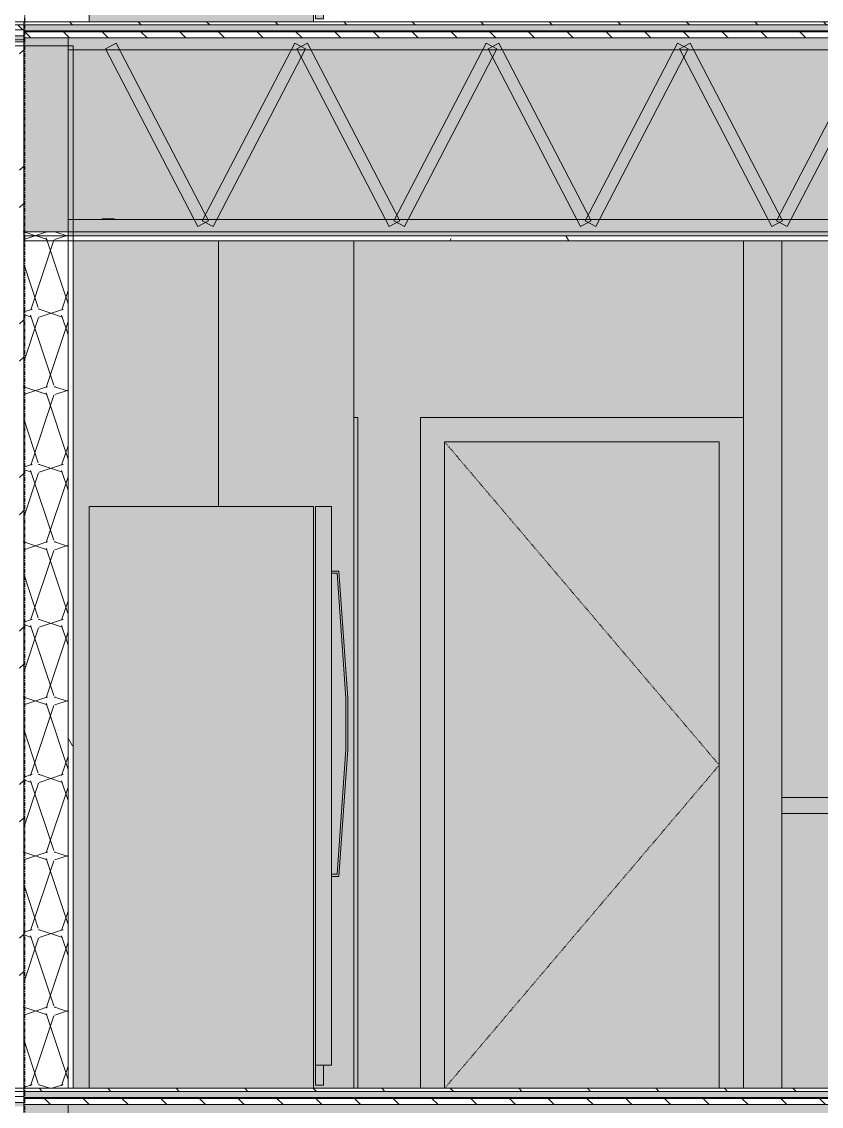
# Model space of a CAD drawing. Header units: inches. Extents: x 1718 to 6958, y -253 to 585.
# Drawn here: x 3480.9 to 3579.9, y 133.8 to 268 of the extents above; entities that cross this region are included whole.
import ezdxf

# ---------------------------------------------------------------- set-up
doc = ezdxf.new("R2010")
doc.units = ezdxf.units.IN
doc.header["$MEASUREMENT"] = 0
for name, pattern in [('Dash 1_16_', [0.125, 0.0625, -0.0625]), ('Grid Line 1_2_', [0.875, 0.5, -0.125, 0.125, -0.125]), ('Grid Line 1_2__2_', [0.875, 0.5, -0.125, 0.125, -0.125])]:
    doc.linetypes.add(name, pattern=pattern)
for name, color, linetype, lineweight in [('0-1', 7, 'Continuous', 5), ('0-2', 250, 'Continuous', 9), ('A-DOOR-1', 41, 'Continuous', 9), ('A-DOOR-2', 250, 'Dash 1_16_', 9), ('A-DOOR-FRAM-1', 41, 'Continuous', 9), ('A-DOOR-FRAM-2', 250, 'Continuous', 9), ('A-FLOR-5', 192, 'Continuous', 5), ('A-FLOR-6', 192, 'Continuous', 9), ('A-FLOR-LEVL-5', 51, 'Grid Line 1_2_', 9), ('A-FLOR-MCUT', 51, 'Continuous', 13), ('A-FLOR-PATT-1', 252, 'Continuous', 9), ('A-WALL-1', 10, 'Continuous', 5), ('A-WALL-2', 50, 'Continuous', 13), ('A-WALL-3', 8, 'Continuous', 5), ('A-WALL-4', 250, 'Continuous', 9), ('A-WALL-5', 7, 'Continuous', 13), ('A-WALL-PATT-1', 252, 'Continuous', 9), ('I-WALL-1', 10, 'Continuous', 5), ('I-WALL-3', 250, 'Continuous', 9), ('Q-CASE-2', 250, 'Continuous', 9), ('Q-CASE-3', 41, 'Continuous', 9), ('Q-SPCQ-1', 253, 'Continuous', 9), ('Q-SPCQ-2', 250, 'Continuous', 9), ('S-BEAM-2', 250, 'Continuous', 9), ('S-GRID-1', 1, 'Grid Line 1_2__2_', 30)]:
    doc.layers.add(name, color=color, linetype=linetype, lineweight=lineweight)
pattern_1 = [(0, (3261.815, 68.768), (30.72, 7.68), [1.267, -21.773, 1.267, -21.773, -122.88]), (0, (3261.815, 68.768), (30.72, 7.68), [-46.08, 1.267, -44.813, 1.267, -21.773, -53.76]), (0, (3261.815, 68.768), (30.72, 7.68), [-115.2, 1.267, -14.093, 1.267, -37.133]), (120, (3273.335, 72.608), (-22.011075, 22.7643), [1.267, -21.773, 1.267, -21.773, -122.88]), (120, (3273.335, 72.608), (-22.011075, 22.7643), [-46.08, 1.267, -44.813, 1.267, -21.773, -53.76]), (120, (3273.335, 72.608), (-22.011075, 22.7643), [-115.2, 1.267, -14.093, 1.267, -37.133]), (240, (3277.175, 87.968), (-8.70892, -30.4443), [1.267, -21.773, 1.267, -21.773, -122.88]), (240, (3277.175, 87.968), (-8.70892, -30.4443), [-46.08, 1.267, -44.813, 1.267, -21.773, -53.76]), (240, (3277.175, 87.968), (-8.70892, -30.4443), [-115.2, 1.267, -14.093, 1.267, -37.133])]
pattern_2 = [(161.57, (3262.295, 69.248), (-3.8399538, -1.54e-05), [0, -27.322, 3.034, 0]), (18.43, (3261.335, 69.248), (-3.8399538, 1.54e-05), [0, -27.322, 3.034, 0]), (108.43, (3262.295, 69.248), (1.919622, -9.6005246), [9.106, -21.25]), (71.57, (3261.335, 69.248), (1.919622, 9.6005246), [9.106, -21.25])]
pattern_3 = [(135, (3261.815, 68.768), (-4.24264, -4.24264), [])]
pattern_4 = [(0, (3261.815, 68.768), (15.36, 3.84), [1.267, -10.253, 1.267, -10.253, -61.44]), (0, (3261.815, 68.768), (15.36, 3.84), [-23.04, 1.267, -21.773, 1.267, -10.253, -26.88]), (0, (3261.815, 68.768), (15.36, 3.84), [-57.6, 1.267, -6.413, 1.267, -17.933]), (120, (3267.575, 70.688), (-11.005538, 11.38215), [1.267, -10.253, 1.267, -10.253, -61.44]), (120, (3267.575, 70.688), (-11.005538, 11.38215), [-23.04, 1.267, -21.773, 1.267, -10.253, -26.88]), (120, (3267.575, 70.688), (-11.005538, 11.38215), [-57.6, 1.267, -6.413, 1.267, -17.933]), (240, (3269.495, 78.368), (-4.354462, -15.22215), [1.267, -10.253, 1.267, -10.253, -61.44]), (240, (3269.495, 78.368), (-4.354462, -15.22215), [-23.04, 1.267, -21.773, 1.267, -10.253, -26.88]), (240, (3269.495, 78.368), (-4.354462, -15.22215), [-57.6, 1.267, -6.413, 1.267, -17.933])]
pattern_5 = [(0, (3261.815, 68.768), (0, 4.798), []), (315, (3261.815, 68.768), (4.798427, 0), [6.786, -6.786]), (45, (3261.815, 68.768), (4.798427, 0), [6.786, -6.786])]

# ---------------------------------------------------------------- blocks, each defined once
blk = doc.blocks.new('SWING - SINGLE - FLUSH - SWING - FLUSH - 2-10 x 6-8 - PRIVACY-V3-BUILDING ELEVATION - COURTYARD - LOOKING WEST')
at = {"layer": 'A-DOOR-1'}
blk.add_hatch(color=256, dxfattribs=at).paths.add_polyline_path([(3535.71, 136), (3567.3, 136), (3567.3, 216), (3533.3, 216), (3533.3, 136)], flags=0)
at = {"layer": 'A-DOOR-FRAM-1'}
blk.add_hatch(color=256, dxfattribs=at).paths.add_polyline_path([(3569.23, 136), (3570.3, 136), (3570.3, 219), (3530.3, 219), (3530.3, 136), (3533.3, 136), (3533.3, 216), (3567.3, 216), (3567.3, 136)], flags=0)
at = {"layer": 'A-DOOR-2'}
for p in [(3533.3, 216), (3533.3, 136)]:
    blk.add_line(p, (3567.3, 176), dxfattribs=at)
at = {"layer": 'A-DOOR-FRAM-2'}
for p, q in [((3530.3, 219), (3530.3, 136)), ((3570.3, 219), (3530.3, 219)), ((3533.3, 136), (3533.3, 216)), ((3533.3, 216), (3567.3, 216)), ((3567.3, 216), (3567.3, 136))]:
    blk.add_line(p, q, dxfattribs=at)
blk = doc.blocks.new('SWING - SINGLE - FLUSH - SWING - FLUSH - 2-10 x 6-8 - PRIVACY-V4-BUILDING ELEVATION - COURTYARD - LOOKING WEST')
at = {"layer": 'A-DOOR-FRAM-1'}
blk.add_hatch(color=256, dxfattribs=at).paths.add_polyline_path([(3522.05, 136), (3522.55, 136), (3522.55, 219), (3522.05, 219), (3522.05, 144.12)], flags=0)
at = {"layer": 'A-DOOR-FRAM-2'}
for p, q in [((3522.05, 219), (3522.55, 219)), ((3522.55, 219), (3522.55, 136))]:
    blk.add_line(p, q, dxfattribs=at)
blk = doc.blocks.new('Refrigerator_-_Side-by-Side_6047 - 36_ X 30_-345559-BUILDING ELEVATION - COURTYARD - LOOKING WEST')
at = {"layer": 'Q-SPCQ-1'}
for points in [[(3517.05, 0), (3517.05, 72), (3489.3, 72), (3489.3, 0), (3505.3, 0)], [(3517.3, 2.87), (3519.3, 2.87), (3519.3, 72), (3517.3, 72), (3517.3, 48.41)], [(3519.3, 26.23), (3520.2, 26.23), (3521.3, 41.95), (3521.29, 48.41), (3520.2, 64), (3519.3, 64), (3519.3, 63.75), (3519.97, 63.75), (3521.05, 48.28), (3521.05, 41.94), (3519.97, 26.48), (3519.3, 26.48)], [(3517.3, 0.37), (3518.3, 0.37), (3518.3, 2.87), (3517.3, 2.87), (3517.3, 0.37)]]:
    blk.add_hatch(color=256, dxfattribs=at).paths.add_polyline_path(points, flags=0)
at = {"layer": 'Q-SPCQ-2'}
for p, q in [((3517.05, 72), (3489.3, 72)), ((3489.3, 72), (3489.3, 0)), ((3517.05, 0), (3517.05, 72)), ((3517.3, 2.87), (3517.3, 72)), ((3517.3, 72), (3519.3, 72)), ((3519.3, 72), (3519.3, 2.87)), ((3520.2, 64), (3519.3, 64)), ((3519.3, 63.75), (3519.97, 63.75)), ((3519.97, 63.75), (3521.05, 48.28)), ((3521.3, 48.29), (3520.2, 64)), ((3521.05, 48.28), (3521.05, 41.95)), ((3521.3, 41.94), (3521.3, 48.29)), ((3521.05, 41.95), (3519.97, 26.48)), ((3520.2, 26.23), (3521.3, 41.94)), ((3519.97, 26.48), (3519.3, 26.48)), ((3519.3, 26.23), (3520.2, 26.23)), ((3518.3, 2.87), (3517.3, 2.87)), ((3517.3, 2.87), (3517.3, 0.37)), ((3517.3, 2.87), (3519.3, 2.87)), ((3518.3, 0.37), (3518.3, 2.87)), ((3517.3, 0.37), (3518.3, 0.37)), ((3489.3, 0), (3517.05, 0))]:
    blk.add_line(p, q, dxfattribs=at)
blk = doc.blocks.new('Casework 14 - Casework 1-3928733-BUILDING ELEVATION - COURTYARD - LOOKING WEST')
at = {"layer": 'Q-CASE-3'}
blk.add_hatch(color=256, dxfattribs=at).paths.add_polyline_path([(3669.78, 170), (3685.3, 170), (3685.3, 172), (3575.05, 172), (3575.05, 170), (3581.42, 170), (3581.42, 170.5), (3605.42, 170.5), (3605.42, 170), (3631.73, 170), (3631.99, 170.08), (3632.3, 170.12), (3632.62, 170.08), (3632.92, 170), (3636.27, 170)], flags=0)
at = {"layer": 'Q-CASE-2'}
for p, q in [((3575.05, 172), (3685.3, 172)), ((3581.42, 170), (3575.05, 170)), ((3631.73, 170), (3610.8, 170)), ((3685.3, 170), (3632.87, 170))]:
    blk.add_line(p, q, dxfattribs=at)
blk = doc.blocks.new('CTR - 1st Phase - Unit Layouts_rvt-1-BUILDING ELEVATION - COURTYARD - LOOKING WEST')
at = {"layer": 'A-WALL-1'}
h = blk.add_hatch(color=256, dxfattribs=at)
h.paths.add_polyline_path([(3518.3, 136), (3522.05, 136), (3522.05, 240.87), (3517.3, 240.87), (3517.3, 208), (3519.3, 208), (3519.3, 200), (3520.2, 200), (3521.3, 184.28), (3521.3, 177.94), (3520.2, 162.23), (3519.3, 162.23), (3519.3, 138.87), (3518.3, 138.87), (3518.3, 136.37), (3517.3, 136.37), (3517.3, 136)], flags=0)
h.paths.add_polyline_path([(3519.97, 162.48), (3521.05, 177.95), (3521.05, 184.29), (3519.97, 199.75), (3519.3, 199.75), (3519.3, 162.48)], flags=0)
at = {"layer": 'A-WALL-2'}
for points in [[(3517.3, 136), (3517.3, 240.87), (3505.3, 240.87), (3505.3, 208), (3517.05, 208), (3517.05, 136)], [(3530.3, 136), (3530.3, 219), (3570.3, 219), (3570.3, 240.87), (3522.05, 240.87), (3522.05, 219), (3522.55, 219), (3522.55, 136)]]:
    blk.add_hatch(color=256, dxfattribs=at).paths.add_polyline_path(points, flags=0)
h = blk.add_hatch(color=256, dxfattribs=at)
h.paths.add_polyline_path([(3581.42, 136), (3584.42, 136), (3584.42, 140), (3581.42, 140), (3581.42, 170), (3575.05, 170), (3575.05, 136)], flags=0)
h.paths.add_polyline_path([(3613.23, 142.22), (3614.3, 142.22), (3614.3, 157.27), (3613.37, 144.12)], flags=0)
h.paths.add_polyline_path([(3612.89, 137.37), (3614.3, 137.37), (3614.3, 141.22), (3613.23, 141.22), (3613.23, 142.22), (3613.16, 141.22)], flags=0)
h.paths.add_polyline_path([(3611.89, 137.37), (3612.79, 150.11), (3612.79, 151.22), (3612.87, 151.22), (3613.59, 161.4), (3613.51, 161.46), (3613.23, 161.79), (3613.04, 162.18), (3612.94, 162.6), (3612.97, 163.16), (3613.04, 163.46), (3613.3, 163.98), (3613.69, 164.42), (3614.3, 164.81), (3614.3, 170), (3610.8, 170), (3610.8, 137.37), (3611.79, 137.37)], flags=0)
h.paths.add_polyline_path([(3584.42, 172), (3614.3, 172), (3614.3, 240.87), (3575.05, 240.87), (3575.05, 172), (3582.42, 172)], flags=0)
at = {"layer": 'A-WALL-3'}
blk.add_hatch(color=256, dxfattribs=at).paths.add_polyline_path([(3570.3, 136), (3575.05, 136), (3575.05, 240.87), (3570.3, 240.87), (3570.3, 144.12)], flags=0)
at = {"layer": 'A-WALL-4'}
for p, q in [((3522.05, 240.87), (3522.05, 136)), ((3570.3, 136), (3570.3, 240.87)), ((3575.05, 240.87), (3575.05, 136))]:
    blk.add_line(p, q, dxfattribs=at)
at = {"layer": '0-2'}
for name, p in [('Refrigerator_-_Side-by-Side_6047 - 36_ X 30_-345559-BUILDING ELEVATION - COURTYARD - LOOKING WEST', (0, 268)), ('SWING - SINGLE - FLUSH - SWING - FLUSH - 2-10 x 6-8 - PRIVACY-V4-BUILDING ELEVATION - COURTYARD - LOOKING WEST', (0, 0)), ('SWING - SINGLE - FLUSH - SWING - FLUSH - 2-10 x 6-8 - PRIVACY-V3-BUILDING ELEVATION - COURTYARD - LOOKING WEST', (0, 0)), ('Refrigerator_-_Side-by-Side_6047 - 36_ X 30_-345559-BUILDING ELEVATION - COURTYARD - LOOKING WEST', (0, 136)), ('Casework 14 - Casework 1-3928733-BUILDING ELEVATION - COURTYARD - LOOKING WEST', (0, 0))]:
    blk.add_blockref(name, p, dxfattribs=at)
blk = doc.blocks.new('CTR - 1st Phase - Common Walls_rvt-1-BUILDING ELEVATION - COURTYARD - LOOKING WEST')
at = {"layer": 'A-WALL-PATT-1'}
h = blk.add_hatch(dxfattribs=at)
h.set_pattern_fill('FP_29', color=256, style=0, pattern_type=2)
h.set_pattern_definition([(45, (3261.815, 68.768), (-9.5035, 9.5035), []), (45, (3261.815, 83.168), (-9.5035, 9.5035), [])])
h.paths.add_polyline_path([(3481.17, 136), (3481.17, 265), (3480.67, 265), (3480.67, 136)], flags=0)
h = blk.add_hatch(dxfattribs=at)
h.set_pattern_fill('FP_1', color=256, style=0, pattern_type=2)
h.set_pattern_definition(pattern_2)
h.paths.add_polyline_path([(3486.67, 136), (3486.67, 242), (3481.17, 242), (3481.17, 136), (3485.44, 136)], flags=0)
h = blk.add_hatch(dxfattribs=at)
h.set_pattern_fill('FP_5', color=256, style=0, pattern_type=2)
h.set_pattern_definition(pattern_1)
h.paths.add_polyline_path([(3487.3, 136), (3487.3, 240.87), (3486.67, 240.87), (3486.67, 136)], flags=0)
at = {"layer": 'I-WALL-1'}
blk.add_hatch(color=256, dxfattribs=at).paths.add_polyline_path([(3489.3, 136), (3489.3, 208), (3505.3, 208), (3505.3, 240.87), (3487.3, 240.87), (3487.3, 136)], flags=0)
at = {"layer": 'A-WALL-5'}
for p, q in [((3481.17, 136), (3481.17, 265)), ((3486.67, 136), (3486.67, 265))]:
    blk.add_line(p, q, dxfattribs=at)
at = {"layer": 'I-WALL-3'}
for p, q in [((3487.3, 265), (3480.05, 265)), ((3487.3, 136), (3487.3, 265)), ((3505.3, 208), (3505.3, 240.87)), ((3480.05, 136), (3487.3, 136))]:
    blk.add_line(p, q, dxfattribs=at)
blk = doc.blocks.new('TRUSS - 24_-2435410-BUILDING ELEVATION - COURTYARD - LOOKING WEST')
at = {"layer": 'S-BEAM-2'}
for p, q in [((3486.67, 134), (3486.67, 132.5)), ((3852.47, 134), (3486.67, 134))]:
    blk.add_line(p, q, dxfattribs=at)
blk = doc.blocks.new('TRUSS - 24_-V27-BUILDING ELEVATION - COURTYARD - LOOKING WEST')
at = {"layer": 'S-BEAM-2'}
for p, q in [((3852.47, 266), (3486.67, 266)), ((3486.67, 266), (3486.67, 264.5)), ((3486.67, 264.5), (3852.47, 264.5)), ((3492.62, 265.35), (3491.29, 264.65)), ((3491.29, 264.65), (3502.72, 242.65)), ((3504.05, 243.35), (3492.62, 265.35)), ((3514.73, 265.35), (3503.29, 243.35)), ((3504.62, 242.65), (3516.06, 264.65)), ((3516.06, 264.65), (3514.73, 265.35)), ((3516.32, 265.35), (3514.99, 264.65)), ((3514.99, 264.65), (3526.42, 242.65)), ((3527.75, 243.35), (3516.32, 265.35)), ((3538.43, 265.35), (3526.99, 243.35)), ((3528.32, 242.65), (3539.76, 264.65)), ((3539.76, 264.65), (3538.43, 265.35)), ((3540.02, 265.35), (3538.69, 264.65)), ((3538.69, 264.65), (3550.12, 242.65)), ((3551.45, 243.35), (3540.02, 265.35)), ((3562.13, 265.35), (3550.69, 243.35)), ((3552.02, 242.65), (3563.46, 264.65)), ((3563.46, 264.65), (3562.13, 265.35)), ((3563.72, 265.35), (3562.39, 264.65)), ((3562.39, 264.65), (3573.82, 242.65)), ((3575.15, 243.35), (3563.72, 265.35)), ((3585.83, 265.35), (3574.39, 243.35)), ((3575.72, 242.65), (3587.16, 264.65)), ((3852.47, 243.5), (3486.67, 243.5)), ((3486.67, 243.5), (3486.67, 242)), ((3490.89, 243.62), (3490.89, 243.56)), ((3492.39, 243.62), (3490.89, 243.62)), ((3490.89, 243.56), (3492.39, 243.56)), ((3492.39, 243.56), (3492.39, 243.62)), ((3502.72, 242.65), (3504.05, 243.35)), ((3503.29, 243.35), (3504.62, 242.65)), ((3526.42, 242.65), (3527.75, 243.35)), ((3526.99, 243.35), (3528.32, 242.65)), ((3550.12, 242.65), (3551.45, 243.35)), ((3550.69, 243.35), (3552.02, 242.65)), ((3573.82, 242.65), (3575.15, 243.35)), ((3574.39, 243.35), (3575.72, 242.65)), ((3486.67, 242), (3852.47, 242))]:
    blk.add_line(p, q, dxfattribs=at)
blk = doc.blocks.new('CTR - 1st Phase - Structure_rvt-1-BUILDING ELEVATION - COURTYARD - LOOKING WEST')
at = {"layer": 'S-GRID-1'}
blk.add_line((3481.32, -159.84), (3481.32, 470.5), dxfattribs=at)
at = {"layer": '0-2'}
for name in ['TRUSS - 24_-V27-BUILDING ELEVATION - COURTYARD - LOOKING WEST', 'TRUSS - 24_-2435410-BUILDING ELEVATION - COURTYARD - LOOKING WEST']:
    blk.add_blockref(name, (0, 0), dxfattribs=at)

msp = doc.modelspace()

# ---------------------------------------------------------------- hatches: boundary and pattern name
at = {"layer": 'A-FLOR-5'}
for points in [[(3480.67, 265.75), (3481.17, 265.75), (3481.17, 266.25), (3409.67, 266.25), (3409.67, 265.75), (3480.05, 265.75)], [(3857.94, 266.75), (3857.97, 266.75), (3857.94, 266.87), (3481.17, 266.87), (3481.17, 266.75), (3855.85, 266.75)], [(3851.85, 241.5), (3852.47, 241.5), (3852.47, 242), (3486.67, 241.99), (3486.67, 241.5), (3850.66, 241.5)], [(3409.67, 133.75), (3481.17, 133.75), (3481.17, 134.25), (3409.67, 134.25)], [(3851.85, 134.75), (3852.47, 134.75), (3852.47, 134.87), (3481.17, 134.87), (3481.17, 134.75), (3837.37, 134.75)]]:
    msp.add_hatch(color=256, dxfattribs=at).paths.add_polyline_path(points, flags=0)
at = {"layer": 'A-FLOR-PATT-1'}
h = msp.add_hatch(dxfattribs=at)
h.set_pattern_fill('FP_4', color=256, style=0, pattern_type=2)
h.set_pattern_definition(pattern_5)
h.paths.add_polyline_path([(3481.17, 267), (3481.17, 267.62), (3409.67, 267.62), (3409.67, 267), (3480.05, 267)], flags=0)
h = msp.add_hatch(dxfattribs=at)
h.set_pattern_fill('FP_2', color=256, style=0, pattern_type=2)
h.set_pattern_definition(pattern_3)
h.paths.add_polyline_path([(3855.82, 267.62), (3855.85, 267.62), (3855.82, 268)], flags=0)
h.paths.add_polyline_path([(3481.17, 267.62), (3851.85, 267.62), (3851.85, 268), (3481.17, 268)], flags=0)
h = msp.add_hatch(dxfattribs=at)
h.set_pattern_fill('FP_3', color=256, style=0, pattern_type=2)
h.set_pattern_definition(pattern_4)
h.paths.add_polyline_path([(3610.42, 266.87), (3857.97, 266.87), (3857.95, 267), (3855.85, 267), (3855.82, 267), (3851.85, 267.01), (3851.85, 267.62), (3481.17, 267.62), (3481.17, 266.87), (3605.42, 266.87)], flags=0)
h = msp.add_hatch(dxfattribs=at)
h.set_pattern_fill('FP_3', color=256, style=0, pattern_type=2)
h.set_pattern_definition(pattern_4)
h.paths.add_polyline_path([(3457.52, 266.25), (3481.17, 266.25), (3481.17, 267), (3409.67, 267), (3409.67, 266.25), (3455.52, 266.25)], flags=0)
h = msp.add_hatch(dxfattribs=at)
h.set_pattern_fill('FP_4', color=256, style=0, pattern_type=2)
h.set_pattern_definition(pattern_5)
h.paths.add_polyline_path([(3614.37, 266), (3857.97, 266), (3857.94, 266.75), (3481.17, 266.75), (3481.17, 266), (3614.3, 266)], flags=0)
h = msp.add_hatch(dxfattribs=at)
h.set_pattern_fill('FP_1', color=256, style=0, pattern_type=2)
h.set_pattern_definition(pattern_2)
h.paths.add_polyline_path([(3481.17, 242), (3857.97, 242), (3857.97, 266), (3481.17, 266), (3481.17, 263.76)], flags=0)
h = msp.add_hatch(dxfattribs=at)
h.set_pattern_fill('FP_4', color=256, style=0, pattern_type=2)
h.set_pattern_definition(pattern_5)
h.paths.add_polyline_path([(3410.3, 265), (3481.17, 265), (3481.17, 265.75), (3409.67, 265.75), (3409.67, 265)], flags=0)
h = msp.add_hatch(dxfattribs=at)
h.set_pattern_fill('FP_5', color=256, style=0, pattern_type=2)
h.set_pattern_definition(pattern_1)
h.paths.add_polyline_path([(3501.93, 240.87), (3851.85, 240.87), (3851.85, 241.5), (3486.67, 241.5), (3486.67, 240.87), (3488.48, 240.87)], flags=0)
h = msp.add_hatch(dxfattribs=at)
h.set_pattern_fill('FP_4', color=256, style=0, pattern_type=2)
h.set_pattern_definition(pattern_5)
h.paths.add_polyline_path([(3481.17, 135), (3481.17, 135.62), (3409.67, 135.62), (3409.67, 135), (3480.05, 135)], flags=0)
h = msp.add_hatch(dxfattribs=at)
h.set_pattern_fill('FP_2', color=256, style=0, pattern_type=2)
h.set_pattern_definition(pattern_3)
h.paths.add_polyline_path([(3851.85, 135.62), (3851.85, 136), (3481.17, 136), (3481.17, 135.62), (3837.37, 135.62)], flags=0)
h = msp.add_hatch(dxfattribs=at)
h.set_pattern_fill('FP_3', color=256, style=0, pattern_type=2)
h.set_pattern_definition(pattern_4)
h.paths.add_polyline_path([(3577.3, 134.87), (3852.47, 134.87), (3852.47, 135.62), (3481.17, 135.62), (3481.17, 134.87), (3575.05, 134.87)], flags=0)
h = msp.add_hatch(dxfattribs=at)
h.set_pattern_fill('FP_3', color=256, style=0, pattern_type=2)
h.set_pattern_definition(pattern_4)
h.paths.add_polyline_path([(3409.67, 134.25), (3481.17, 134.25), (3481.17, 135), (3409.67, 135)], flags=0)
h = msp.add_hatch(dxfattribs=at)
h.set_pattern_fill('FP_4', color=256, style=0, pattern_type=2)
h.set_pattern_definition(pattern_5)
h.paths.add_polyline_path([(3584.42, 134), (3852.47, 134), (3852.47, 134.75), (3481.17, 134.75), (3481.17, 134), (3577.3, 134)], flags=0)
h = msp.add_hatch(dxfattribs=at)
h.set_pattern_fill('FP_1', color=256, style=0, pattern_type=2)
h.set_pattern_definition(pattern_2)
h.paths.add_polyline_path([(3823.82, 110), (3829.82, 110), (3831.24, 111.5), (3833.35, 111.5), (3832.07, 110), (3857.97, 110), (3857.97, 134), (3481.17, 134), (3481.17, 110), (3823.2, 110)], flags=0)
h.paths.add_polyline_path([(3851.2, 132.5), (3851.06, 132.5), (3852.47, 134)], flags=0)

# ---------------------------------------------------------------- linework, layer by layer
at = {"layer": 'A-FLOR-6'}
for p, q in [((3489.3, 268), (3409.67, 268)), ((3481.17, 240.87), (3481.17, 268)), ((3612.29, 268), (3517.05, 268)), ((3409.67, 265), (3481.17, 265)), ((3481.17, 240.87), (3851.85, 240.87)), ((3489.3, 136), (3410.3, 136)), ((3612.29, 136), (3517.05, 136))]:
    msp.add_line(p, q, dxfattribs=at)
at = {"layer": 'A-FLOR-LEVL-5'}
for p, q in [((1830.95, 268), (4167.96, 268)), ((1830.95, 136), (4167.96, 136))]:
    msp.add_line(p, q, dxfattribs=at)
at = {"layer": 'A-FLOR-MCUT'}
for p, q in [((3851.85, 267.62), (3409.67, 267.62)), ((3481.17, 267), (3409.67, 267)), ((3481.17, 266.25), (3409.67, 266.25)), ((3857.97, 266.87), (3481.17, 266.87)), ((3857.97, 266.75), (3481.17, 266.75)), ((3857.97, 266), (3481.17, 266)), ((3481.17, 265.75), (3409.67, 265.75)), ((3852.47, 242), (3481.17, 242)), ((3851.85, 241.5), (3481.17, 241.5)), ((3851.85, 135.62), (3410.3, 135.62)), ((3481.17, 136), (3481.17, 135)), ((3481.17, 135), (3409.67, 135)), ((3481.17, 134.25), (3409.67, 134.25)), ((3481.17, 134.87), (3481.17, 133)), ((3852.47, 134.87), (3481.17, 134.87)), ((3852.47, 134.75), (3481.17, 134.75)), ((3852.47, 134), (3481.17, 134))]:
    msp.add_line(p, q, dxfattribs=at)

# ---------------------------------------------------------------- block references
at = {"layer": '0-1'}
for name in ['CTR - 1st Phase - Structure_rvt-1-BUILDING ELEVATION - COURTYARD - LOOKING WEST', 'CTR - 1st Phase - Common Walls_rvt-1-BUILDING ELEVATION - COURTYARD - LOOKING WEST', 'CTR - 1st Phase - Unit Layouts_rvt-1-BUILDING ELEVATION - COURTYARD - LOOKING WEST']:
    msp.add_blockref(name, (0, 0), dxfattribs=at)

doc.saveas('drawing.dxf')
